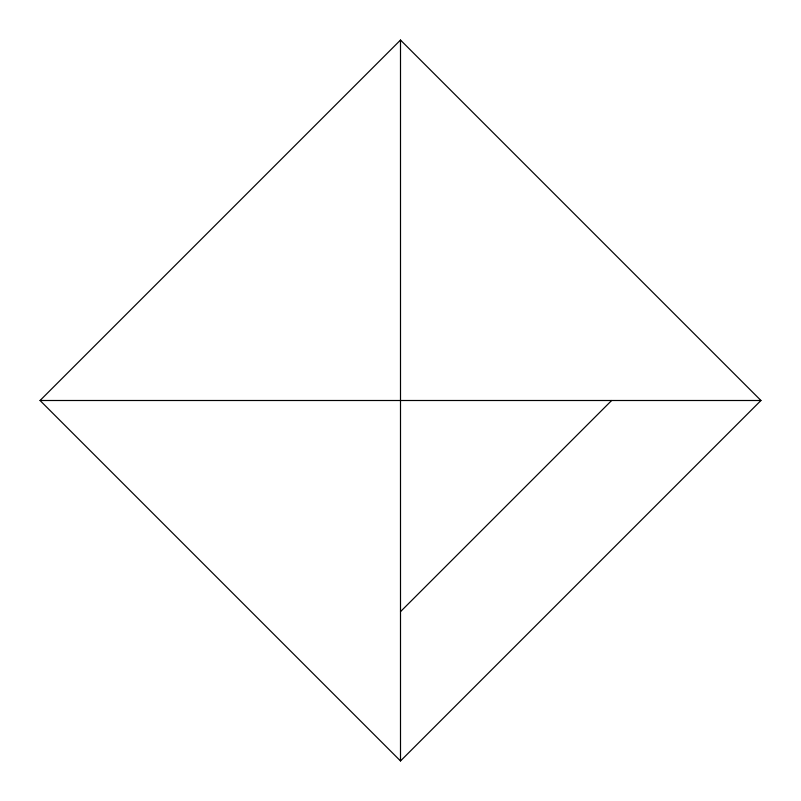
<?xml version="1.0" encoding="UTF-8"?>
<svg xmlns="http://www.w3.org/2000/svg" width="801" height="801" viewBox="0 0 801 801"><rect width="100%" height="100%" fill="white"/><g stroke="black" fill="none" stroke-linecap="round" stroke-linejoin="round"><path stroke-width="1.2" d="M40.05 400.5L400.5 40.05L760.95 400.5L400.5 760.95L40.05 400.5L760.95 400.5M400.5 611.644L611.644 400.5M400.5 40.05L400.5 760.95"/></g></svg>
